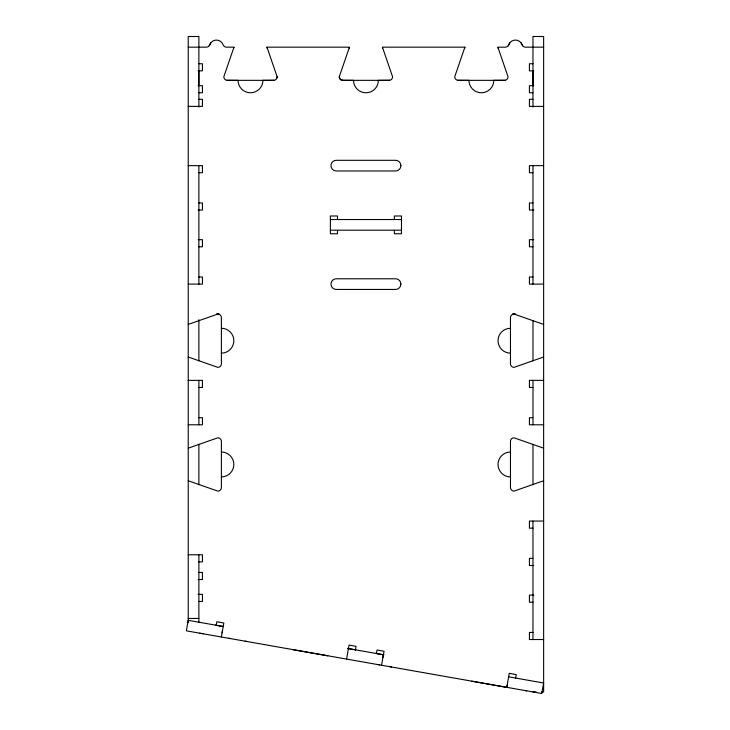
<?xml version="1.0" encoding="UTF-8"?>
<svg xmlns="http://www.w3.org/2000/svg" width="730" height="730" viewBox="0 0 730 730"><rect width="100%" height="100%" fill="white"/><g stroke="black" fill="none" stroke-linecap="round" stroke-linejoin="round"><path stroke-width="1.09" d="M543.64 47.167L525.481 47.167A3.559 3.559 0 0 1 522.133 44.795A7.108 7.108 0 0 0 508.728 44.795A3.559 3.559 0 0 1 505.37 47.167L497.878 47.167L508.043 76.778A3.55 3.55 0 0 1 504.485 80.337L458.276 80.337A3.55 3.55 0 0 1 454.726 76.778L464.882 47.167L382.429 47.167L392.585 76.778A3.559 3.559 0 0 1 389.026 80.337L342.826 80.337A3.559 3.559 0 0 1 339.277 76.778L349.433 47.167L266.97 47.167L277.135 76.778A3.559 3.559 0 0 1 273.577 80.337L227.377 80.337A3.55 3.55 0 0 1 223.818 76.778L233.974 47.167L226.482 47.167A3.559 3.559 0 0 1 223.134 44.795A7.108 7.108 0 0 0 209.729 44.795A3.559 3.559 0 0 1 206.371 47.167L188.221 47.167M277.135 76.778L276.88 78.092M233.965 47.423L233.892 47.934M349.424 47.423L349.287 48.18M216.217 625.263L216.837 621.768L223.836 623L221.363 636.998M346.577 659.08L349.049 645.083L356.048 646.315L355.428 649.809M376.434 653.514L377.045 650.019L384.044 651.251L381.571 665.249M382.958 657.374L383.423 654.746M471.781 681.209L506.784 687.377L509.257 673.325L516.256 674.611L515.635 678.106M222.102 632.801L222.477 630.702M506.775 687.332L507.149 685.224M209.227 45.734L210.733 42.915M508.226 45.734L509.732 42.915M274.224 80.273L262.919 80.337A12.437 12.437 0 0 1 250.472 92.774A12.437 12.437 0 0 1 238.035 80.337L226.729 80.273M389.674 80.273L378.368 80.337A12.437 12.437 0 0 1 365.931 92.774A12.437 12.437 0 0 1 353.493 80.337L342.178 80.273M505.133 80.273L493.818 80.337A12.437 12.437 0 0 1 481.38 92.774A12.437 12.437 0 0 1 468.943 80.337L457.637 80.273M198.879 63.747L202.438 63.747L202.438 70.856L198.058 70.856M532.973 63.747L529.423 63.747L529.423 70.856L533.794 70.856M198.058 85.665L202.438 85.665L202.438 92.774L198.879 92.774M533.794 85.665L529.423 85.665L529.423 92.774L532.973 92.774M198.879 99.289L202.438 99.289L202.438 106.397L188.221 106.397M532.973 99.289L529.423 99.289L529.423 106.397L543.64 106.397M188.221 165.637L202.438 165.637L202.438 172.745L198.879 172.745M543.64 165.637L529.423 165.637L529.423 172.745L532.973 172.745M198.879 202.958L202.438 202.958L202.438 210.067L198.058 210.067M532.973 202.958L529.423 202.958L529.423 210.067L533.794 210.067M330.389 219.538L401.473 219.538M330.389 230.206L401.473 230.206M198.058 239.686L202.438 239.686L202.438 246.795L198.879 246.795M533.794 239.686L529.423 239.686L529.423 246.795L532.973 246.795M198.879 276.998L202.438 276.998L202.438 284.107L188.221 284.107M532.973 276.998L529.423 276.998L529.423 284.107L543.64 284.107M216.7 313.727L218.973 313.727M512.88 313.727L515.161 313.727M188.221 380.366L202.438 380.366L202.438 387.475L198.879 387.475M543.64 380.366L529.423 380.366L529.423 387.475L532.973 387.475M198.879 417.688L202.438 417.688L202.438 424.796L188.221 424.796M532.973 417.688L529.423 417.688L529.423 424.796L543.64 424.796M543.64 521.056L529.423 521.056L529.423 528.164L532.973 528.164M188.221 554.773L202.438 554.773L202.438 561.881L198.879 561.881M532.973 558.377L529.423 558.377L529.423 565.485L533.794 565.485M198.879 572.43L202.438 572.43L202.438 579.538L198.058 579.538M198.058 594.348L202.438 594.348L202.438 601.456L198.879 601.456M533.794 595.105L529.423 595.105L529.423 602.214L532.973 602.214M188.221 618.447L198.879 618.447M532.973 632.426L529.423 632.426L529.423 639.535L543.64 639.535M532.973 691.958L536.176 691.958M541.505 691.958L543.64 691.958L543.64 36.5L532.973 36.5L532.973 107.118M223.216 626.504L188.212 620.327L186.36 630.83L541.779 693.5L543.631 682.997L508.509 676.81M347.626 648.441L383.825 654.819M215.542 625.19L223.316 626.568M347.927 648.541L355.765 649.919M375.923 653.478L383.761 654.856M199.783 633.193L201.526 633.503M202.402 633.658L203.278 633.813M228.563 638.275L229.749 638.476M245.125 641.195L247.087 641.533M292.876 649.654L327.88 655.832M378.879 664.774L379.536 664.893M390.24 666.782L391.535 667.01M525.737 690.671L526.613 690.826M521.129 42.915L522.634 45.734M498.024 48.18L497.887 47.423M382.575 48.18L382.438 47.423M266.97 47.167L266.979 47.423A3.522 3.522 0 0 0 267.125 48.18M533.01 70.856L533.01 85.665M532.973 165.637L532.973 284.107M532.982 320.47L532.982 360.903M532.982 380.366L532.982 424.796M532.982 444.26L532.982 484.702M532.973 521.056L532.973 639.535M394.364 219.538L394.364 215.989L401.473 215.989L401.473 233.755L394.364 233.755L394.364 230.206M337.497 219.538L337.497 215.989L330.389 215.989L330.389 233.755L337.497 233.755L337.497 230.206M198.879 107.118L198.879 36.5L188.221 36.5L188.221 622.644M198.879 165.637L198.879 284.107M198.879 319.704L198.879 360.729M198.879 380.366L198.879 424.796M198.879 444.26L198.879 484.702M198.879 554.773L198.879 622.644M198.843 70.856L198.843 85.665M188.221 480.961A3.55 3.55 0 0 1 189.234 481.106L217.832 491.117A3.55 3.55 0 0 0 221.391 487.558L221.391 441.358A3.55 3.55 0 0 0 217.832 437.799L189.234 447.809A3.559 3.559 0 0 1 188.221 447.964M188.221 357.207A3.55 3.55 0 0 1 189.234 357.353L217.832 367.363A3.55 3.55 0 0 0 221.391 363.814L221.391 317.605A3.55 3.55 0 0 0 217.832 314.055L189.234 324.065A3.559 3.559 0 0 1 188.221 324.211M543.64 324.211A3.55 3.55 0 0 1 542.627 324.065L514.02 314.055A3.559 3.559 0 0 0 510.471 317.605L510.471 363.814A3.559 3.559 0 0 0 514.02 367.363L542.627 357.353A3.559 3.559 0 0 1 543.64 357.207M543.64 447.964A3.55 3.55 0 0 1 542.627 447.809L514.02 437.799A3.559 3.559 0 0 0 510.471 441.358L510.471 487.558A3.559 3.559 0 0 0 514.02 491.117L542.627 481.106A3.559 3.559 0 0 1 543.64 480.961M221.391 452.016A12.437 12.437 0 0 1 233.828 464.462A12.437 12.437 0 0 1 221.391 476.9M221.391 328.272A12.437 12.437 0 0 1 233.828 340.709A12.437 12.437 0 0 1 221.391 353.147M510.471 353.147A12.437 12.437 0 0 1 498.024 340.709A12.437 12.437 0 0 1 510.471 328.272M510.471 476.9A12.437 12.437 0 0 1 498.024 464.462A12.437 12.437 0 0 1 510.471 452.016M464.882 47.167A3.559 3.559 0 0 1 464.736 48.18M342.826 80.337A3.55 3.55 0 0 1 339.267 76.778M400.88 165.637L400.788 166.604A5.329 5.329 0 0 1 395.55 170.966L336.311 170.966A5.329 5.329 0 0 1 330.982 165.637A5.329 5.329 0 0 1 336.311 160.308L395.55 160.308A5.329 5.329 0 0 1 400.788 164.67L400.88 165.637M400.88 284.107L400.788 285.083A5.329 5.329 0 0 1 395.55 289.445L336.311 289.445A5.329 5.329 0 0 1 330.982 284.107A5.329 5.329 0 0 1 336.311 278.778L395.55 278.778A5.329 5.329 0 0 1 400.788 283.14L400.88 284.107"/></g></svg>
